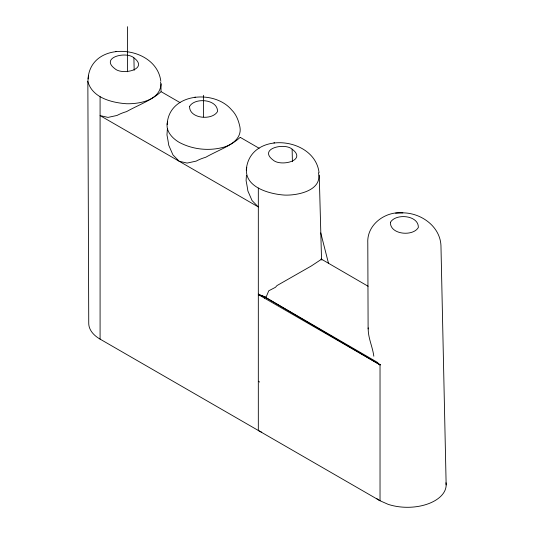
<?xml version="1.0" encoding="UTF-8"?>
<svg xmlns="http://www.w3.org/2000/svg" width="534" height="534" viewBox="0 0 534 534"><rect width="100%" height="100%" fill="white"/><g stroke="black" fill="none" stroke-linecap="round" stroke-linejoin="round"><path stroke-width="0.8" d="M380.034 364.395L380.034 364.856L265.238 297.218L258.322 294.581L380.034 364.856L380.034 364.388L380.028 500.752L388.051 504.303A38.728 22.361 0 0 0 428.401 503.736A38.728 22.361 0 0 0 445.963 482.749M167.382 128.888L166.968 134.922A52.185 7.917 83.8 0 1 168.771 145.308L172.943 154.893L179.204 161.275L187.12 163.077L196.158 161.121A52.185 41.866 18.1 0 1 205.697 157.283C217.078 150.842 230.621 146.096 240.126 137.405M246.441 175.366L246.087 180.599A52.185 7.917 83.8 0 1 247.889 190.985L252.061 200.57L258.322 206.952L100.085 115.598L108.008 117.4L117.039 115.444A52.185 41.866 18.1 0 1 126.585 111.606C137.966 105.165 151.502 100.419 161.008 91.728L161.008 83.865L160.494 82.289M373.82 356.211C372.599 346.599 367.893 337.782 368.213 327.883M88.043 78.865C90.86 38.975 156.582 44.803 160.821 81.335M376.69 498.549A38.728 22.361 0 0 0 380.028 500.752L100.085 339.123A38.728 22.361 0 0 1 88.744 323.31L87.85 81.382L88.544 75.955M161.008 83.865C160.28 100.252 139.754 104.03 126.585 103.743C111.753 102.708 92.088 97.769 87.85 81.382M167.162 124.542C168.631 92.889 214.321 89.145 231.643 109.931C236.362 114.503 238.611 120.731 239.933 127.012C241.949 137.251 232.597 144.721 223.699 147.21C208.954 151.262 192.714 149.56 179.204 142.358C172.095 138.219 164.873 130.503 167.656 121.632M246.274 170.219C249.091 130.329 314.82 136.157 319.052 172.689M246.775 167.309C243.177 187.16 269.797 194.216 284.816 195.097C297.712 195.551 322.463 190.571 318.471 172.856M264.464 298.126L265.238 297.218L258.322 294.581M321.014 259.611L321.528 259.217L319.239 175.219M265.151 297.258L266.292 296.684L268.749 290.803L275.471 287.292L276.946 285.603L311.262 266.012L321.535 259.23L368.106 286.264M446.15 484.939L440.957 245.493C440.023 226.303 421.079 212.959 402.883 212.846L402.743 212.852C385.381 211.07 366.664 224.547 367.799 243.01L368.113 328.931M402.883 212.846L395.594 213.153M115.644 51.524L116.412 51.498M194.763 97.201L195.531 97.175M273.875 142.878L274.643 142.852M258.322 294.114L262.721 296.07M133.9 57.832C126.298 51.004 99.671 57.398 114.964 68.766C122.56 75.588 149.193 69.2 133.9 57.832L134.174 70.308M292.131 149.186C284.529 142.358 257.902 148.752 273.194 160.12C280.797 166.942 307.424 160.554 292.131 149.186L292.405 161.689M161.275 91.768L180.018 102.588M240.387 137.445L259.137 148.265M263.195 296.03L376.917 362.059L380.034 364.856M321.208 258.589L321.868 260.105M320.754 232.891L328.557 263.542M258.322 188.035L258.322 430.477A38.728 22.361 0 0 0 261.76 432.24M203.547 95.292L203.547 116.919M127.472 26.7L127.472 71.743M100.085 96.681L100.085 339.123M259.644 382.017A38.728 22.361 0 0 1 258.322 381.283M189.59 106.386C189.109 118.668 212.071 120.851 217.505 111.566C217.985 99.284 195.023 97.101 189.59 106.386M390.421 222.331C389.947 234.613 412.902 236.802 418.336 227.517C418.816 215.235 395.854 213.046 390.421 222.331"/></g></svg>
